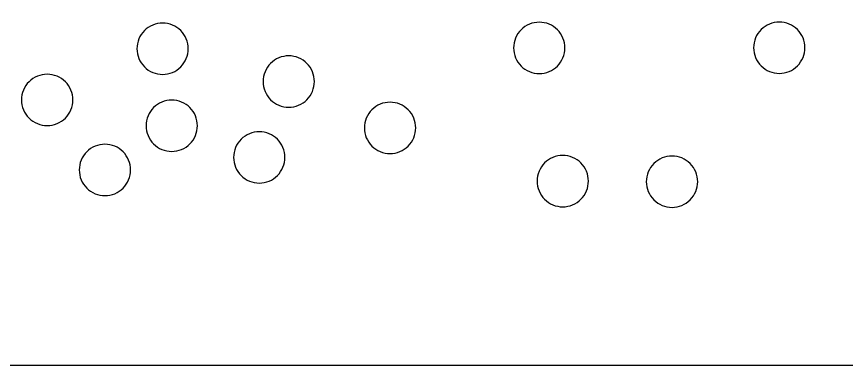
# Model space of a CAD drawing. Header units: millimetres. Extents: x 0 to 406, y 0 to 84.
# Drawn here: x 190.45 to 238.93, y 0 to 20.39 of the extents above; entities that cross this region are included whole.
import ezdxf

# ---------------------------------------------------------------- set-up
doc = ezdxf.new("R2010")
doc.units = ezdxf.units.MM

msp = doc.modelspace()

# ---------------------------------------------------------------- linework, layer by layer
at = {"color": 0}
for points in [[(0, 0), (0, 83.82), (406.4, 83.82), (406.4, 0), (0, 0)], [(200.043, 17.448), (200.142, 17.557), (200.23, 17.675), (200.305, 17.801), (200.368, 17.934), (200.418, 18.073), (200.454, 18.216), (200.475, 18.361), (200.482, 18.508), (200.475, 18.655), (200.454, 18.801), (200.418, 18.944), (200.368, 19.082), (200.305, 19.215), (200.23, 19.342), (200.142, 19.46), (200.043, 19.569), (199.934, 19.668), (199.816, 19.755), (199.69, 19.831), (199.556, 19.894), (199.418, 19.944), (199.275, 19.979), (199.129, 20.001), (198.982, 20.008), (198.835, 20.001), (198.69, 19.979), (198.547, 19.944), (198.408, 19.894), (198.275, 19.831), (198.149, 19.755), (198.031, 19.668), (197.922, 19.569), (197.823, 19.46), (197.735, 19.342), (197.66, 19.215), (197.597, 19.082), (197.547, 18.944), (197.511, 18.801), (197.49, 18.655), (197.482, 18.508), (197.49, 18.361), (197.511, 18.216), (197.547, 18.073), (197.597, 17.934), (197.66, 17.801), (197.735, 17.675), (197.823, 17.557), (197.922, 17.448), (198.031, 17.349), (198.149, 17.261), (198.275, 17.185), (198.408, 17.122), (198.547, 17.073), (198.69, 17.037), (198.835, 17.016), (198.982, 17.008), (199.129, 17.016), (199.275, 17.037), (199.418, 17.073), (199.556, 17.122), (199.69, 17.185), (199.816, 17.261), (199.934, 17.349), (200.043, 17.448)], [(222.046, 17.496), (222.144, 17.605), (222.232, 17.723), (222.308, 17.849), (222.371, 17.982), (222.42, 18.121), (222.456, 18.264), (222.478, 18.409), (222.485, 18.556), (222.478, 18.703), (222.456, 18.849), (222.42, 18.992), (222.371, 19.13), (222.308, 19.263), (222.232, 19.39), (222.144, 19.508), (222.046, 19.617), (221.936, 19.716), (221.818, 19.803), (221.692, 19.879), (221.559, 19.942), (221.42, 19.992), (221.278, 20.027), (221.132, 20.049), (220.985, 20.056), (220.838, 20.049), (220.692, 20.027), (220.549, 19.992), (220.411, 19.942), (220.278, 19.879), (220.152, 19.803), (220.033, 19.716), (219.924, 19.617), (219.825, 19.508), (219.738, 19.39), (219.662, 19.263), (219.599, 19.13), (219.549, 18.992), (219.514, 18.849), (219.492, 18.703), (219.485, 18.556), (219.492, 18.409), (219.514, 18.264), (219.549, 18.121), (219.599, 17.982), (219.662, 17.849), (219.738, 17.723), (219.825, 17.605), (219.924, 17.496), (220.033, 17.397), (220.152, 17.309), (220.278, 17.233), (220.411, 17.17), (220.549, 17.121), (220.692, 17.085), (220.838, 17.063), (220.985, 17.056), (221.132, 17.063), (221.278, 17.085), (221.42, 17.121), (221.559, 17.17), (221.692, 17.233), (221.818, 17.309), (221.936, 17.397), (222.046, 17.496)], [(236.067, 17.506), (236.166, 17.615), (236.253, 17.733), (236.329, 17.859), (236.392, 17.992), (236.442, 18.131), (236.477, 18.274), (236.499, 18.419), (236.506, 18.566), (236.499, 18.713), (236.477, 18.859), (236.442, 19.002), (236.392, 19.14), (236.329, 19.273), (236.253, 19.4), (236.166, 19.518), (236.067, 19.627), (235.958, 19.726), (235.84, 19.813), (235.713, 19.889), (235.58, 19.952), (235.442, 20.002), (235.299, 20.037), (235.153, 20.059), (235.006, 20.066), (234.859, 20.059), (234.714, 20.037), (234.571, 20.002), (234.432, 19.952), (234.299, 19.889), (234.173, 19.813), (234.055, 19.726), (233.945, 19.627), (233.847, 19.518), (233.759, 19.4), (233.683, 19.273), (233.62, 19.14), (233.571, 19.002), (233.535, 18.859), (233.513, 18.713), (233.506, 18.566), (233.513, 18.419), (233.535, 18.274), (233.571, 18.131), (233.62, 17.992), (233.683, 17.859), (233.759, 17.733), (233.847, 17.615), (233.945, 17.506), (234.055, 17.407), (234.173, 17.319), (234.299, 17.243), (234.432, 17.18), (234.571, 17.131), (234.714, 17.095), (234.859, 17.073), (235.006, 17.066), (235.153, 17.073), (235.299, 17.095), (235.442, 17.131), (235.58, 17.18), (235.713, 17.243), (235.84, 17.319), (235.958, 17.407), (236.067, 17.506)], [(207.413, 15.53), (207.512, 15.64), (207.599, 15.758), (207.675, 15.884), (207.738, 16.017), (207.787, 16.156), (207.823, 16.298), (207.845, 16.444), (207.852, 16.591), (207.845, 16.738), (207.823, 16.884), (207.787, 17.027), (207.738, 17.165), (207.675, 17.298), (207.599, 17.424), (207.512, 17.543), (207.413, 17.652), (207.304, 17.751), (207.185, 17.838), (207.059, 17.914), (206.926, 17.977), (206.787, 18.027), (206.645, 18.062), (206.499, 18.084), (206.352, 18.091), (206.205, 18.084), (206.059, 18.062), (205.917, 18.027), (205.778, 17.977), (205.645, 17.914), (205.519, 17.838), (205.4, 17.751), (205.291, 17.652), (205.192, 17.543), (205.105, 17.424), (205.029, 17.298), (204.966, 17.165), (204.917, 17.027), (204.881, 16.884), (204.859, 16.738), (204.852, 16.591), (204.859, 16.444), (204.881, 16.298), (204.917, 16.156), (204.966, 16.017), (205.029, 15.884), (205.105, 15.758), (205.192, 15.64), (205.291, 15.53), (205.4, 15.432), (205.519, 15.344), (205.645, 15.268), (205.778, 15.205), (205.917, 15.156), (206.059, 15.12), (206.205, 15.098), (206.352, 15.091), (206.499, 15.098), (206.645, 15.12), (206.787, 15.156), (206.926, 15.205), (207.059, 15.268), (207.185, 15.344), (207.304, 15.432), (207.413, 15.53)], [(193.302, 14.455), (193.4, 14.564), (193.488, 14.682), (193.564, 14.808), (193.627, 14.941), (193.676, 15.08), (193.712, 15.223), (193.734, 15.368), (193.741, 15.515), (193.734, 15.662), (193.712, 15.808), (193.676, 15.951), (193.627, 16.089), (193.564, 16.223), (193.488, 16.349), (193.4, 16.467), (193.302, 16.576), (193.193, 16.675), (193.074, 16.763), (192.948, 16.838), (192.815, 16.901), (192.676, 16.951), (192.534, 16.987), (192.388, 17.008), (192.241, 17.015), (192.094, 17.008), (191.948, 16.987), (191.806, 16.951), (191.667, 16.901), (191.534, 16.838), (191.408, 16.763), (191.289, 16.675), (191.18, 16.576), (191.081, 16.467), (190.994, 16.349), (190.918, 16.223), (190.855, 16.089), (190.806, 15.951), (190.77, 15.808), (190.748, 15.662), (190.741, 15.515), (190.748, 15.368), (190.77, 15.223), (190.806, 15.08), (190.855, 14.941), (190.918, 14.808), (190.994, 14.682), (191.081, 14.564), (191.18, 14.455), (191.289, 14.356), (191.408, 14.268), (191.534, 14.193), (191.667, 14.13), (191.806, 14.08), (191.948, 14.044), (192.094, 14.023), (192.241, 14.015), (192.388, 14.023), (192.534, 14.044), (192.676, 14.08), (192.815, 14.13), (192.948, 14.193), (193.074, 14.268), (193.193, 14.356), (193.302, 14.455)], [(200.578, 12.946), (200.677, 13.055), (200.765, 13.173), (200.84, 13.299), (200.903, 13.432), (200.953, 13.571), (200.989, 13.714), (201.01, 13.859), (201.017, 14.006), (201.01, 14.153), (200.989, 14.299), (200.953, 14.442), (200.903, 14.58), (200.84, 14.713), (200.765, 14.84), (200.677, 14.958), (200.578, 15.067), (200.469, 15.166), (200.351, 15.253), (200.224, 15.329), (200.091, 15.392), (199.953, 15.442), (199.81, 15.477), (199.664, 15.499), (199.517, 15.506), (199.37, 15.499), (199.225, 15.477), (199.082, 15.442), (198.943, 15.392), (198.81, 15.329), (198.684, 15.253), (198.566, 15.166), (198.457, 15.067), (198.358, 14.958), (198.27, 14.84), (198.195, 14.713), (198.132, 14.58), (198.082, 14.442), (198.046, 14.299), (198.025, 14.153), (198.017, 14.006), (198.025, 13.859), (198.046, 13.714), (198.082, 13.571), (198.132, 13.432), (198.195, 13.299), (198.27, 13.173), (198.358, 13.055), (198.457, 12.946), (198.566, 12.847), (198.684, 12.759), (198.81, 12.683), (198.943, 12.62), (199.082, 12.571), (199.225, 12.535), (199.37, 12.513), (199.517, 12.506), (199.664, 12.513), (199.81, 12.535), (199.953, 12.571), (200.091, 12.62), (200.224, 12.683), (200.351, 12.759), (200.469, 12.847), (200.578, 12.946)], [(213.329, 12.82), (213.427, 12.93), (213.515, 13.048), (213.591, 13.174), (213.654, 13.307), (213.703, 13.446), (213.739, 13.589), (213.761, 13.734), (213.768, 13.881), (213.761, 14.028), (213.739, 14.174), (213.703, 14.317), (213.654, 14.455), (213.591, 14.588), (213.515, 14.715), (213.427, 14.833), (213.329, 14.942), (213.22, 15.041), (213.101, 15.128), (212.975, 15.204), (212.842, 15.267), (212.703, 15.317), (212.561, 15.352), (212.415, 15.374), (212.268, 15.381), (212.121, 15.374), (211.975, 15.352), (211.833, 15.317), (211.694, 15.267), (211.561, 15.204), (211.435, 15.128), (211.316, 15.041), (211.207, 14.942), (211.108, 14.833), (211.021, 14.715), (210.945, 14.588), (210.882, 14.455), (210.833, 14.317), (210.797, 14.174), (210.775, 14.028), (210.768, 13.881), (210.775, 13.734), (210.797, 13.589), (210.833, 13.446), (210.882, 13.307), (210.945, 13.174), (211.021, 13.048), (211.108, 12.93), (211.207, 12.82), (211.316, 12.722), (211.435, 12.634), (211.561, 12.558), (211.694, 12.495), (211.833, 12.446), (211.975, 12.41), (212.121, 12.388), (212.268, 12.381), (212.415, 12.388), (212.561, 12.41), (212.703, 12.446), (212.842, 12.495), (212.975, 12.558), (213.101, 12.634), (213.22, 12.722), (213.329, 12.82)], [(205.691, 11.096), (205.79, 11.205), (205.878, 11.323), (205.953, 11.45), (206.016, 11.583), (206.066, 11.721), (206.102, 11.864), (206.123, 12.01), (206.131, 12.157), (206.123, 12.304), (206.102, 12.449), (206.066, 12.592), (206.016, 12.731), (205.953, 12.864), (205.878, 12.99), (205.79, 13.108), (205.691, 13.217), (205.582, 13.316), (205.464, 13.404), (205.338, 13.48), (205.205, 13.543), (205.066, 13.592), (204.923, 13.628), (204.778, 13.65), (204.631, 13.657), (204.484, 13.65), (204.338, 13.628), (204.195, 13.592), (204.057, 13.543), (203.924, 13.48), (203.797, 13.404), (203.679, 13.316), (203.57, 13.217), (203.471, 13.108), (203.383, 12.99), (203.308, 12.864), (203.245, 12.731), (203.195, 12.592), (203.159, 12.449), (203.138, 12.304), (203.131, 12.157), (203.138, 12.01), (203.159, 11.864), (203.195, 11.721), (203.245, 11.583), (203.308, 11.45), (203.383, 11.323), (203.471, 11.205), (203.57, 11.096), (203.679, 10.997), (203.797, 10.91), (203.924, 10.834), (204.057, 10.771), (204.195, 10.721), (204.338, 10.686), (204.484, 10.664), (204.631, 10.657), (204.778, 10.664), (204.923, 10.686), (205.066, 10.721), (205.205, 10.771), (205.338, 10.834), (205.464, 10.91), (205.582, 10.997), (205.691, 11.096)], [(196.673, 10.363), (196.772, 10.472), (196.86, 10.59), (196.936, 10.716), (196.998, 10.849), (197.048, 10.988), (197.084, 11.131), (197.105, 11.276), (197.113, 11.423), (197.105, 11.57), (197.084, 11.716), (197.048, 11.859), (196.998, 11.997), (196.936, 12.13), (196.86, 12.257), (196.772, 12.375), (196.673, 12.484), (196.564, 12.583), (196.446, 12.67), (196.32, 12.746), (196.187, 12.809), (196.048, 12.859), (195.905, 12.894), (195.76, 12.916), (195.613, 12.923), (195.466, 12.916), (195.32, 12.894), (195.177, 12.859), (195.039, 12.809), (194.906, 12.746), (194.779, 12.67), (194.661, 12.583), (194.552, 12.484), (194.453, 12.375), (194.365, 12.257), (194.29, 12.13), (194.227, 11.997), (194.177, 11.859), (194.141, 11.716), (194.12, 11.57), (194.113, 11.423), (194.12, 11.276), (194.141, 11.131), (194.177, 10.988), (194.227, 10.849), (194.29, 10.716), (194.365, 10.59), (194.453, 10.472), (194.552, 10.363), (194.661, 10.264), (194.779, 10.176), (194.906, 10.1), (195.039, 10.037), (195.177, 9.988), (195.32, 9.952), (195.466, 9.931), (195.613, 9.923), (195.76, 9.931), (195.905, 9.952), (196.048, 9.988), (196.187, 10.037), (196.32, 10.1), (196.446, 10.176), (196.564, 10.264), (196.673, 10.363)], [(223.419, 9.708), (223.518, 9.817), (223.606, 9.936), (223.681, 10.062), (223.744, 10.195), (223.794, 10.334), (223.829, 10.476), (223.851, 10.622), (223.858, 10.769), (223.851, 10.916), (223.829, 11.062), (223.794, 11.204), (223.744, 11.343), (223.681, 11.476), (223.606, 11.602), (223.518, 11.721), (223.419, 11.83), (223.31, 11.929), (223.192, 12.016), (223.065, 12.092), (222.932, 12.155), (222.794, 12.204), (222.651, 12.24), (222.505, 12.262), (222.358, 12.269), (222.211, 12.262), (222.066, 12.24), (221.923, 12.204), (221.784, 12.155), (221.651, 12.092), (221.525, 12.016), (221.407, 11.929), (221.298, 11.83), (221.199, 11.721), (221.111, 11.602), (221.035, 11.476), (220.972, 11.343), (220.923, 11.204), (220.887, 11.062), (220.866, 10.916), (220.858, 10.769), (220.866, 10.622), (220.887, 10.476), (220.923, 10.334), (220.972, 10.195), (221.035, 10.062), (221.111, 9.936), (221.199, 9.817), (221.298, 9.708), (221.407, 9.61), (221.525, 9.522), (221.651, 9.446), (221.784, 9.383), (221.923, 9.334), (222.066, 9.298), (222.211, 9.276), (222.358, 9.269), (222.505, 9.276), (222.651, 9.298), (222.794, 9.334), (222.932, 9.383), (223.065, 9.446), (223.192, 9.522), (223.31, 9.61), (223.419, 9.708)], [(229.8, 9.677), (229.898, 9.786), (229.986, 9.904), (230.062, 10.031), (230.125, 10.164), (230.174, 10.302), (230.21, 10.445), (230.232, 10.591), (230.239, 10.738), (230.232, 10.885), (230.21, 11.03), (230.174, 11.173), (230.125, 11.312), (230.062, 11.445), (229.986, 11.571), (229.898, 11.689), (229.8, 11.798), (229.691, 11.897), (229.572, 11.985), (229.446, 12.061), (229.313, 12.123), (229.174, 12.173), (229.032, 12.209), (228.886, 12.23), (228.739, 12.238), (228.592, 12.23), (228.446, 12.209), (228.304, 12.173), (228.165, 12.123), (228.032, 12.061), (227.906, 11.985), (227.787, 11.897), (227.678, 11.798), (227.579, 11.689), (227.492, 11.571), (227.416, 11.445), (227.353, 11.312), (227.304, 11.173), (227.268, 11.03), (227.246, 10.885), (227.239, 10.738), (227.246, 10.591), (227.268, 10.445), (227.304, 10.302), (227.353, 10.164), (227.416, 10.031), (227.492, 9.904), (227.579, 9.786), (227.678, 9.677), (227.787, 9.578), (227.906, 9.49), (228.032, 9.415), (228.165, 9.352), (228.304, 9.302), (228.446, 9.266), (228.592, 9.245), (228.739, 9.238), (228.886, 9.245), (229.032, 9.266), (229.174, 9.302), (229.313, 9.352), (229.446, 9.415), (229.572, 9.49), (229.691, 9.578), (229.8, 9.677)]]:
    msp.add_lwpolyline(points, dxfattribs=at)

doc.saveas('drawing.dxf')
